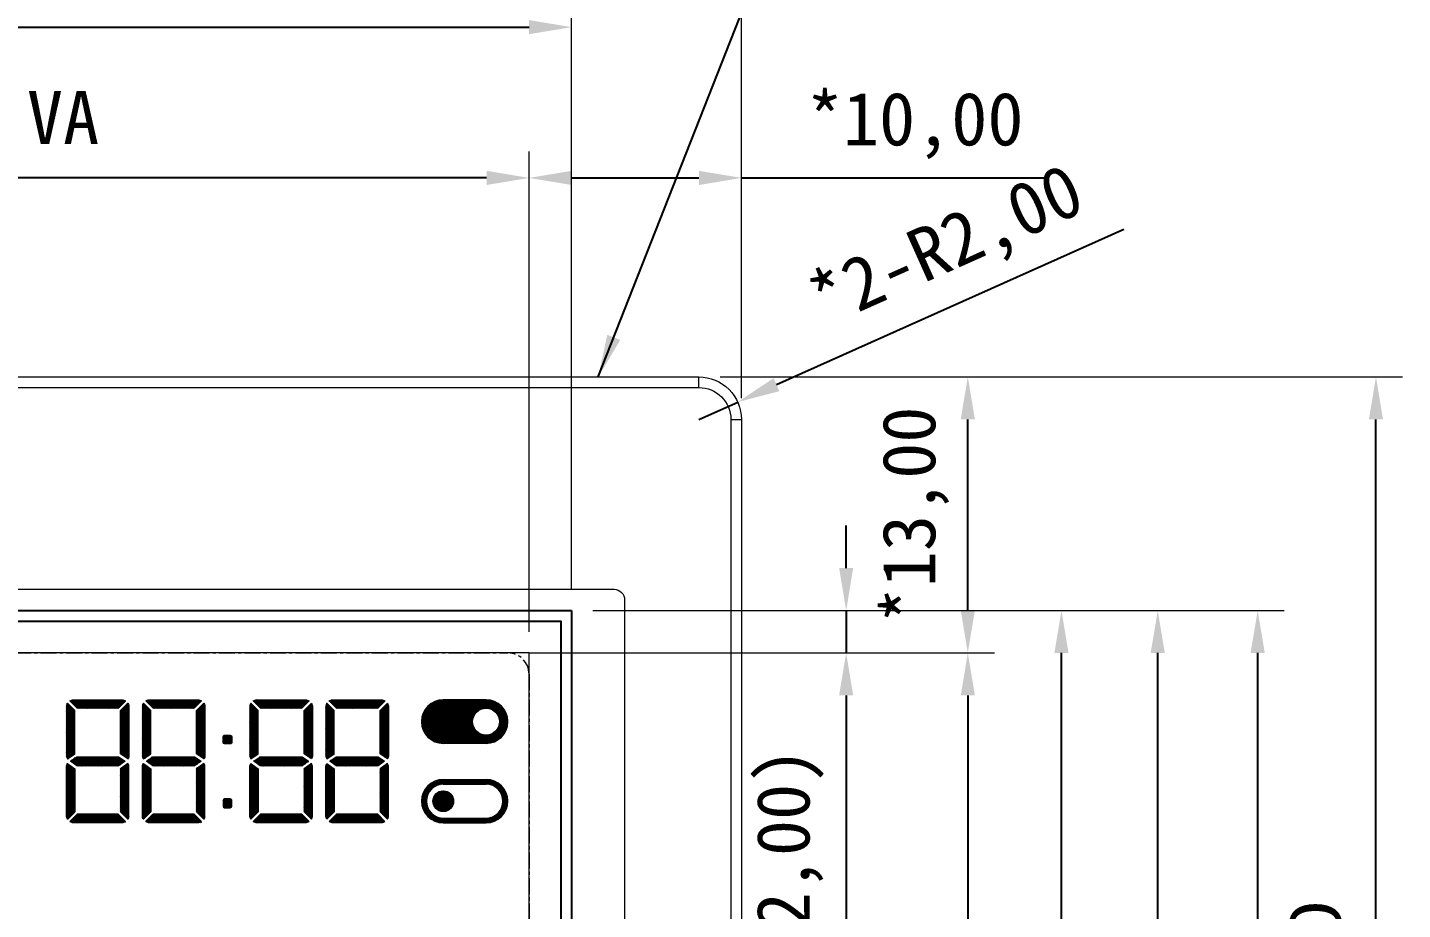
# Model space of a CAD drawing. Header units: millimetres. Extents: x 1946 to 4611, y 2266 to 2855.
# Drawn here: x 3716.3 to 3781, y 2718.9 to 2760.4 of the extents above; entities that cross this region are included whole.
import ezdxf

# ---------------------------------------------------------------- set-up
doc = ezdxf.new("R2010")
doc.units = ezdxf.units.MM
doc.linetypes.add('CENTER', pattern=[0.6, 0.375, -0.075, 0.075, -0.075])
doc.layers.add('05___PRT_ALL_DTM_CSYS', color=7, linetype='Continuous')
doc.layers.add('Dim', color=4, linetype='Continuous')
for name, color, linetype, lineweight in [('Cover Lens', 152, 'Continuous', 0), ('LCD', 4, 'Continuous', 20), ('Sensor', 6, 'Continuous', 0)]:
    doc.layers.add(name, color=color, linetype=linetype, lineweight=lineweight)
doc.styles.add('宋体', font='')
doc.styles.get('宋体').set_extended_font_data('SimSun')
doc.dimstyles.new('DIM', dxfattribs={"dimtxt": 2.5, "dimasz": 2, "dimexe": 1.25, "dimexo": 1, "dimgap": 1, "dimtad": 1, "dimzin": 1, "dimtxsty": '宋体', "dimcen": 2.5, "dimazin": 0, "dimtfac": 1, "dimtmove": 0, "dimatfit": 3, "dimfxl": 0, "dimlwe": 0, "dimarcsym": 0})
pattern_1 = [(45, (1776.263833, 3123.039955), (-0.02125618476, 0.02125618476), [])]

# ---------------------------------------------------------------- blocks, each defined once
blk = doc.blocks.new('CG1')
at = {"layer": 'Cover Lens'}
for p, q in [((41, 66.5), (41, 67)), ((42.5, 65), (43, 65))]:
    blk.add_line(p, q, dxfattribs=at)
blk.add_lwpolyline([(-43, -7.6), (-43, 65, -0.414214), (-41, 67), (41, 67, -0.414214), (43, 65), (43, -7.6, -0.414214), (42.7, -7.9), (-42.7, -7.9, -0.414214)], format="xyb", close=True, dxfattribs=at)
blk.add_lwpolyline([(-42.5, -7.9), (-42.5, 65, -0.414214), (-41, 66.5), (41, 66.5, -0.414214), (42.5, 65), (42.5, -7.9)], format="xyb", dxfattribs=at)
blk.add_lwpolyline([(-33, 0), (33, 0), (33, 54), (-33, 54)], close=True, dxfattribs=at)
blk = doc.blocks.new('*D79')
at = {"layer": 'Defpoints', "color": 0}
for p in [(3673.899, 2753.321), (3673.899, 2730.951), (3739.899, 2730.951)]:
    blk.add_point(p, dxfattribs=at)
at = {"layer": 'Dim', "color": 0, "lineweight": 0}
for p, q in [((3673.899, 2731.951), (3673.899, 2754.571)), ((3739.899, 2731.951), (3739.899, 2754.571))]:
    blk.add_line(p, q, dxfattribs=at)
at = {"layer": 'Dim', "color": 0, "lineweight": -2}
blk.add_line((3737.899, 2753.321), (3675.899, 2753.321), dxfattribs=at)
at = {"layer": 'Dim', "color": 0}
for points in [[(3675.899, 2753.654), (3675.899, 2752.987), (3673.899, 2753.321)], [(3737.899, 2753.654), (3737.899, 2752.987), (3739.899, 2753.321)]]:
    blk.add_solid(points, dxfattribs=at)
at = {"layer": 'Dim', "color": 0, "insert": (3706.899, 2755.841), "char_height": 2.5, "attachment_point": 5, "style": '宋体'}
blk.add_mtext('{\\C2;*}66,00%%P0.15 VA', dxfattribs=at)
blk = doc.blocks.new('*D80')
at = {"layer": 'Defpoints', "color": 0}
for p in [(3663.899, 2773.152), (3663.899, 2741.951), (3749.899, 2741.951)]:
    blk.add_point(p, dxfattribs=at)
at = {"layer": 'Dim', "color": 0, "lineweight": 0}
for p, q in [((3663.899, 2742.951), (3663.899, 2774.402)), ((3749.899, 2742.951), (3749.899, 2774.402))]:
    blk.add_line(p, q, dxfattribs=at)
at = {"layer": 'Dim', "color": 0, "lineweight": -2}
blk.add_line((3747.899, 2773.152), (3665.899, 2773.152), dxfattribs=at)
at = {"layer": 'Dim', "color": 0}
for points in [[(3665.899, 2773.485), (3665.899, 2772.819), (3663.899, 2773.152)], [(3747.899, 2773.485), (3747.899, 2772.819), (3749.899, 2773.152)]]:
    blk.add_solid(points, dxfattribs=at)
at = {"layer": 'Dim', "color": 0, "insert": (3706.899, 2775.673), "char_height": 2.5, "attachment_point": 5, "style": '宋体'}
blk.add_mtext('{\\C2;*}86,00%%P0.05 OD', dxfattribs=at)
blk = doc.blocks.new('*D81')
at = {"layer": 'Defpoints', "color": 0}
for p in [(3749.899, 2753.321), (3749.899, 2741.951), (3739.899, 2730.951)]:
    blk.add_point(p, dxfattribs=at)
at = {"layer": 'Dim', "color": 0, "lineweight": 0}
for p, q in [((3739.899, 2731.951), (3739.899, 2754.571)), ((3749.899, 2742.951), (3749.899, 2754.571))]:
    blk.add_line(p, q, dxfattribs=at)
at = {"layer": 'Dim', "color": 0, "lineweight": -2}
for p, q in [((3741.899, 2753.321), (3747.899, 2753.321)), ((3749.899, 2753.321), (3764.26, 2753.321))]:
    blk.add_line(p, q, dxfattribs=at)
at = {"layer": 'Dim', "color": 0}
for points in [[(3741.899, 2753.654), (3741.899, 2752.987), (3739.899, 2753.321)], [(3747.899, 2753.654), (3747.899, 2752.987), (3749.899, 2753.321)]]:
    blk.add_solid(points, dxfattribs=at)
at = {"layer": 'Dim', "color": 0, "insert": (3758.08, 2755.779), "char_height": 2.5, "attachment_point": 5, "style": '宋体'}
blk.add_mtext('{\\C2;*}10,00', dxfattribs=at)
blk = doc.blocks.new('*D82')
at = {"layer": 'Defpoints', "color": 0}
for p in [(3749.725, 2742.767), (3747.899, 2741.951)]:
    blk.add_point(p, dxfattribs=at)
at = {"layer": 'Dim', "color": 0, "lineweight": -2}
for p, q in [((3767.907, 2750.896), (3751.551, 2743.583)), ((3747.899, 2741.951), (3749.725, 2742.767))]:
    blk.add_line(p, q, dxfattribs=at)
at = {"layer": 'Dim', "color": 0}
blk.add_solid([(3751.415, 2743.888), (3751.687, 2743.279), (3749.725, 2742.767)], dxfattribs=at)
at = {"layer": 'Dim', "color": 0, "insert": (3759.639, 2749.892), "char_height": 2.5, "attachment_point": 5, "rotation": 24.08897, "style": '宋体'}
blk.add_mtext('{\\C2;*}2-R2,00', dxfattribs=at)
blk = doc.blocks.new('*D91')
at = {"layer": 'Defpoints', "color": 0}
for p in [(3739.899, 2730.951), (3739.899, 2676.951), (3760.559, 2676.951)]:
    blk.add_point(p, dxfattribs=at)
at = {"layer": 'Dim', "color": 0, "lineweight": 0}
for p, q in [((3740.899, 2730.951), (3761.809, 2730.951)), ((3740.899, 2676.951), (3761.809, 2676.951))]:
    blk.add_line(p, q, dxfattribs=at)
at = {"layer": 'Dim', "color": 0, "lineweight": -2}
blk.add_line((3760.559, 2728.951), (3760.559, 2678.951), dxfattribs=at)
at = {"layer": 'Dim', "color": 0}
for points in [[(3760.226, 2728.951), (3760.892, 2728.951), (3760.559, 2730.951)], [(3760.226, 2678.951), (3760.892, 2678.951), (3760.559, 2676.951)]]:
    blk.add_solid(points, dxfattribs=at)
at = {"layer": 'Dim', "color": 0, "insert": (3758.038, 2703.951), "char_height": 2.5, "attachment_point": 5, "rotation": 90, "style": '宋体'}
blk.add_mtext('{\\C2;*}54,00%%P0.15 VA', dxfattribs=at)
blk = doc.blocks.new('*D92')
at = {"layer": 'Defpoints', "color": 0}
for p in [(3747.899, 2743.951), (3779.779, 2743.951), (3749.599, 2669.051)]:
    blk.add_point(p, dxfattribs=at)
at = {"layer": 'Dim', "color": 0, "lineweight": 0}
for p, q in [((3748.899, 2743.951), (3781.029, 2743.951)), ((3750.599, 2669.051), (3781.029, 2669.051))]:
    blk.add_line(p, q, dxfattribs=at)
at = {"layer": 'Dim', "color": 0, "lineweight": -2}
blk.add_line((3779.779, 2671.051), (3779.779, 2741.951), dxfattribs=at)
at = {"layer": 'Dim', "color": 0}
for points in [[(3779.446, 2741.951), (3780.112, 2741.951), (3779.779, 2743.951)], [(3779.446, 2671.051), (3780.112, 2671.051), (3779.779, 2669.051)]]:
    blk.add_solid(points, dxfattribs=at)
at = {"layer": 'Dim', "color": 0, "insert": (3777.258, 2706.501), "char_height": 2.5, "attachment_point": 5, "rotation": 90, "style": '宋体'}
blk.add_mtext('{\\C2;*}74,90%%P0.05 OD', dxfattribs=at)
blk = doc.blocks.new('*D93')
at = {"layer": 'Defpoints', "color": 0}
for p in [(3747.899, 2743.951), (3760.559, 2743.951), (3739.899, 2730.951)]:
    blk.add_point(p, dxfattribs=at)
at = {"layer": 'Dim', "color": 0, "lineweight": 0}
for p, q in [((3748.899, 2743.951), (3761.809, 2743.951)), ((3740.899, 2730.951), (3761.809, 2730.951))]:
    blk.add_line(p, q, dxfattribs=at)
at = {"layer": 'Dim', "color": 0, "lineweight": -2}
blk.add_line((3760.559, 2732.951), (3760.559, 2741.951), dxfattribs=at)
at = {"layer": 'Dim', "color": 0}
for points in [[(3760.226, 2741.951), (3760.892, 2741.951), (3760.559, 2743.951)], [(3760.226, 2732.951), (3760.892, 2732.951), (3760.559, 2730.951)]]:
    blk.add_solid(points, dxfattribs=at)
at = {"layer": 'Dim', "color": 0, "insert": (3758.101, 2737.451), "char_height": 2.5, "attachment_point": 5, "rotation": 90, "style": '宋体'}
blk.add_mtext('{\\C2;*}13,00', dxfattribs=at)
blk = doc.blocks.new('*D155')
at = {"layer": 'Defpoints', "color": 0}
for p in [(3741.899, 2732.951), (3764.97, 2732.951), (3741.899, 2674.951)]:
    blk.add_point(p, dxfattribs=at)
at = {"layer": 'Dim', "color": 0, "lineweight": 0}
for p, q in [((3742.899, 2732.951), (3766.22, 2732.951)), ((3742.899, 2674.951), (3766.22, 2674.951))]:
    blk.add_line(p, q, dxfattribs=at)
at = {"layer": 'Dim', "color": 0, "lineweight": -2}
blk.add_line((3764.97, 2676.951), (3764.97, 2730.951), dxfattribs=at)
at = {"layer": 'Dim', "color": 0}
for points in [[(3764.636, 2730.951), (3765.303, 2730.951), (3764.97, 2732.951)], [(3764.636, 2676.951), (3765.303, 2676.951), (3764.97, 2674.951)]]:
    blk.add_solid(points, dxfattribs=at)
at = {"layer": 'Dim', "color": 0, "insert": (3762.511, 2703.951), "char_height": 2.5, "attachment_point": 5, "rotation": 90, "style": '宋体'}
blk.add_mtext('LCD58,00', dxfattribs=at)
blk = doc.blocks.new('*D164')
at = {"layer": 'Defpoints', "color": 0}
for p in [(3741.899, 2732.951), (3774.209, 2732.951), (3732.899, 2664.951)]:
    blk.add_point(p, dxfattribs=at)
at = {"layer": 'Dim', "color": 0, "lineweight": 0}
for p, q in [((3742.899, 2732.951), (3775.459, 2732.951)), ((3733.899, 2664.951), (3775.459, 2664.951))]:
    blk.add_line(p, q, dxfattribs=at)
at = {"layer": 'Dim', "color": 0, "lineweight": -2}
blk.add_line((3774.209, 2666.951), (3774.209, 2730.951), dxfattribs=at)
at = {"layer": 'Dim', "color": 0}
for points in [[(3773.875, 2730.951), (3774.542, 2730.951), (3774.209, 2732.951)], [(3773.875, 2666.951), (3774.542, 2666.951), (3774.209, 2664.951)]]:
    blk.add_solid(points, dxfattribs=at)
at = {"layer": 'Dim', "color": 0, "insert": (3771.75, 2698.687), "char_height": 2.5, "attachment_point": 5, "rotation": 90, "style": '宋体'}
blk.add_mtext('{\\C2;*}68,00', dxfattribs=at)
blk = doc.blocks.new('*D166')
at = {"layer": 'Defpoints', "color": 0}
for p in [(3741.899, 2766.707), (3669.399, 2732.951), (3741.899, 2732.951)]:
    blk.add_point(p, dxfattribs=at)
at = {"layer": 'Dim', "color": 0, "lineweight": 0}
for p, q in [((3669.399, 2733.951), (3669.399, 2767.957)), ((3741.899, 2733.951), (3741.899, 2767.957))]:
    blk.add_line(p, q, dxfattribs=at)
at = {"layer": 'Dim', "color": 0, "lineweight": -2}
blk.add_line((3671.399, 2766.707), (3739.899, 2766.707), dxfattribs=at)
at = {"layer": 'Dim', "color": 0}
for points in [[(3671.399, 2767.04), (3671.399, 2766.373), (3669.399, 2766.707)], [(3739.899, 2767.04), (3739.899, 2766.373), (3741.899, 2766.707)]]:
    blk.add_solid(points, dxfattribs=at)
at = {"layer": 'Dim', "color": 0, "insert": (3709.399, 2769.165), "char_height": 2.5, "attachment_point": 5, "style": '宋体'}
blk.add_mtext('{\\C2;*}72,50', dxfattribs=at)
blk = doc.blocks.new('*D168')
at = {"layer": 'Defpoints', "color": 0}
for p in [(3741.899, 2732.951), (3769.503, 2732.951), (3743.399, 2673.951)]:
    blk.add_point(p, dxfattribs=at)
at = {"layer": 'Dim', "color": 0, "lineweight": 0}
for p, q in [((3742.899, 2732.951), (3770.753, 2732.951)), ((3744.399, 2673.951), (3770.753, 2673.951))]:
    blk.add_line(p, q, dxfattribs=at)
at = {"layer": 'Dim', "color": 0, "lineweight": -2}
blk.add_line((3769.503, 2675.951), (3769.503, 2730.951), dxfattribs=at)
at = {"layer": 'Dim', "color": 0}
for points in [[(3769.17, 2730.951), (3769.837, 2730.951), (3769.503, 2732.951)], [(3769.17, 2675.951), (3769.837, 2675.951), (3769.503, 2673.951)]]:
    blk.add_solid(points, dxfattribs=at)
at = {"layer": 'Dim', "color": 0, "insert": (3767.045, 2703.451), "char_height": 2.5, "attachment_point": 5, "rotation": 90, "style": '宋体'}
blk.add_mtext('59,00', dxfattribs=at)
blk = doc.blocks.new('*D169')
at = {"layer": 'Defpoints', "color": 0}
for p in [(3741.899, 2732.951), (3754.831, 2732.951), (3738.899, 2730.951)]:
    blk.add_point(p, dxfattribs=at)
at = {"layer": 'Dim', "color": 0, "lineweight": -2}
for p, q in [((3754.831, 2734.951), (3754.831, 2736.951)), ((3754.831, 2732.951), (3754.831, 2730.951)), ((3754.831, 2728.951), (3754.831, 2715.826))]:
    blk.add_line(p, q, dxfattribs=at)
at = {"layer": 'Dim', "color": 0, "lineweight": 0}
for p, q in [((3742.899, 2732.951), (3756.081, 2732.951)), ((3739.899, 2730.951), (3756.081, 2730.951))]:
    blk.add_line(p, q, dxfattribs=at)
at = {"layer": 'Dim', "color": 0}
for points in [[(3754.498, 2734.951), (3755.164, 2734.951), (3754.831, 2732.951)], [(3754.498, 2728.951), (3755.164, 2728.951), (3754.831, 2730.951)]]:
    blk.add_solid(points, dxfattribs=at)
at = {"layer": 'Dim', "color": 0, "insert": (3752.192, 2721.388), "char_height": 2.5, "attachment_point": 5, "rotation": 90, "style": '宋体'}
blk.add_mtext('(2,00)', dxfattribs=at)
blk = doc.blocks.new('*D171')
at = {"layer": 'Defpoints', "color": 0}
for p in [(3741.899, 2760.42), (3671.899, 2732.951), (3741.899, 2732.951)]:
    blk.add_point(p, dxfattribs=at)
at = {"layer": 'Dim', "color": 0, "lineweight": 0}
for p, q in [((3671.899, 2733.951), (3671.899, 2761.67)), ((3741.899, 2733.951), (3741.899, 2761.67))]:
    blk.add_line(p, q, dxfattribs=at)
at = {"layer": 'Dim', "color": 0, "lineweight": -2}
blk.add_line((3673.899, 2760.42), (3739.899, 2760.42), dxfattribs=at)
at = {"layer": 'Dim', "color": 0}
for points in [[(3673.899, 2760.754), (3673.899, 2760.087), (3671.899, 2760.42)], [(3739.899, 2760.754), (3739.899, 2760.087), (3741.899, 2760.42)]]:
    blk.add_solid(points, dxfattribs=at)
at = {"layer": 'Dim', "color": 0, "insert": (3706.899, 2763.011), "char_height": 2.5, "attachment_point": 5, "style": '宋体'}
blk.add_mtext('LCD/BLD 70,00', dxfattribs=at)

msp = doc.modelspace()

# ---------------------------------------------------------------- hatches: boundary and pattern name
at = {"lineweight": 0}
h = msp.add_hatch(dxfattribs=at)
h.set_pattern_fill('ANSI31', color=256, scale=0.0113)
h.set_pattern_definition([(45, (2608.296204, 3243.715063), (-0.0253692235, 0.0253692235), [])])
h.paths.add_polyline_path([(3735.85846, 2726.69369), (3737.87519, 2726.69369, 1), (3737.87519, 2728.74181), (3735.85846, 2728.74181, 1)])
h.paths.add_polyline_path([(3738.50843, 2727.71775, -1), (3737.24195, 2727.71775, -1)], flags=16)
h.paths.add_polyline_path([(3736.34715, 2723.9725, 1), (3735.36977, 2723.9725, 1)], flags=0)
h.paths.add_polyline_path([(3737.87519, 2724.99656), (3735.85846, 2724.99656, 1), (3735.85846, 2722.94844), (3737.87519, 2722.94844, 1)])
h.paths.add_polyline_path([(3735.85846, 2724.76692, 1), (3735.85846, 2723.17807), (3737.87519, 2723.17807, 1), (3737.87519, 2724.76692)], flags=16)
h.paths.add_polyline_path([(3736.34715, 2723.9725, -1), (3735.36977, 2723.9725, -1)], flags=0)
h = msp.add_hatch(dxfattribs=at)
h.set_pattern_fill('ANSI31', color=256, scale=0.009468)
h.set_pattern_definition(pattern_1)
h.paths.add_polyline_path([(3725.82802, 2726.66573, 0.41421356), (3725.89894, 2726.73665), (3725.89894, 2727.00615, 0.41421356), (3725.82802, 2727.07707), (3725.55852, 2727.07707, 0.41421356), (3725.4876, 2727.00615), (3725.4876, 2726.73665, 0.41421356), (3725.55852, 2726.66573)])
h = msp.add_hatch(dxfattribs=at)
h.set_pattern_fill('ANSI31', color=256, scale=0.009468)
h.set_pattern_definition(pattern_1)
h.paths.add_polyline_path([(3725.82802, 2724.07693, -0.41421356), (3725.89894, 2724.00601), (3725.89894, 2723.73651, -0.41421356), (3725.82802, 2723.66559), (3725.55852, 2723.66559, -0.41421356), (3725.4876, 2723.73651), (3725.4876, 2724.00601, -0.41421356), (3725.55852, 2724.07693)])
h = msp.add_hatch(dxfattribs=at)
h.set_pattern_fill('ANSI31', color=256, scale=0.0113)
h.set_pattern_definition([(45, (2834.296204, 3179.305063), (-0.0253692235, 0.0253692235), [])])
h.paths.add_polyline_path([(3736.34715, 2723.9725, 1), (3735.36977, 2723.9725, 1)])
at = {"layer": '05___PRT_ALL_DTM_CSYS'}
h = msp.add_hatch(dxfattribs=at)
h.set_pattern_fill('ANSI31', color=256, scale=0.01)
h.set_pattern_definition([(45, (-302.351523, 4026.114945), (-0.0224506403, 0.0224506403), [])])
edge = h.paths.add_edge_path()
edge.add_arc((3722.02116, 2725.56964), 0.33148, 148.3253221, 180, ccw=False)
edge.add_line((3721.73906, 2725.7437), (3722.08264, 2725.50209))
edge.add_line((3722.08264, 2725.50209), (3722.08263, 2723.46869))
edge.add_line((3722.08263, 2723.46869), (3721.73906, 2723.12301))
edge.add_arc((3722.02116, 2723.29707), 0.33148, 180, 211.6746779, ccw=False)
edge.add_line((3721.68968, 2723.29707), (3721.68968, 2725.56964))
edge = h.paths.add_edge_path()
edge.add_line((3723.09392, 2722.96559), (3724.30517, 2722.96559))
edge.add_arc((3724.30517, 2723.29707), 0.33148, 270, 300.9930321)
edge.add_line((3724.47586, 2723.01292), (3724.13237, 2723.35852))
edge.add_line((3724.13237, 2723.35852), (3723.09392, 2723.35852))
edge.add_line((3723.09392, 2723.35852), (3722.19395, 2723.35852))
edge.add_line((3722.19395, 2723.35852), (3721.85047, 2723.01292))
edge.add_arc((3722.02116, 2723.29707), 0.33148, 239.0069679, 270)
edge.add_line((3722.02116, 2722.96559), (3723.09392, 2722.96559))
edge = h.paths.add_edge_path()
edge.add_arc((3722.02116, 2726.13776), 0.33148, 180, 211.6746779)
edge.add_line((3721.73906, 2725.9637), (3722.08264, 2726.20531))
edge.add_line((3722.08264, 2726.20531), (3722.08263, 2728.23871))
edge.add_line((3722.08263, 2728.23871), (3721.73906, 2728.58439))
edge.add_arc((3722.02116, 2728.41033), 0.33148, 148.3253221, 180)
edge.add_line((3721.68968, 2728.41033), (3721.68968, 2726.13776))
edge = h.paths.add_edge_path()
edge.add_line((3723.09392, 2728.74181), (3724.30517, 2728.74181))
edge.add_arc((3724.30517, 2728.41033), 0.33148, 59.0069679, 90, ccw=False)
edge.add_line((3724.47586, 2728.69448), (3724.13237, 2728.34888))
edge.add_line((3724.13237, 2728.34888), (3723.09392, 2728.34888))
edge.add_line((3723.09392, 2728.34888), (3722.19395, 2728.34888))
edge.add_line((3722.19395, 2728.34888), (3721.85047, 2728.69448))
edge.add_arc((3722.02116, 2728.41033), 0.33148, 90, 120.9930321, ccw=False)
edge.add_line((3722.02116, 2728.74181), (3723.09392, 2728.74181))
h.paths.add_polyline_path([(3723.09392, 2726.06553), (3724.14961, 2726.06553), (3724.45085, 2725.8537), (3724.14674, 2725.63985), (3723.09392, 2725.63985), (3722.17958, 2725.63985), (3721.87548, 2725.8537), (3722.17671, 2726.06553)])
edge = h.paths.add_edge_path()
edge.add_arc((3724.30517, 2725.56964), 0.33148, 0, 31.6746779)
edge.add_line((3724.58727, 2725.7437), (3724.24369, 2725.50209))
edge.add_line((3724.24369, 2725.50209), (3724.2437, 2723.46869))
edge.add_line((3724.2437, 2723.46869), (3724.58727, 2723.12301))
edge.add_arc((3724.30517, 2723.29707), 0.33148, 328.3253221, 360)
edge.add_line((3724.63664, 2723.29707), (3724.63664, 2725.56964))
edge = h.paths.add_edge_path()
edge.add_arc((3724.30517, 2726.13776), 0.33148, 328.3253221, 360, ccw=False)
edge.add_line((3724.58727, 2725.9637), (3724.24369, 2726.20531))
edge.add_line((3724.24369, 2726.20531), (3724.2437, 2728.23871))
edge.add_line((3724.2437, 2728.23871), (3724.58727, 2728.58439))
edge.add_arc((3724.30517, 2728.41033), 0.33148, 0, 31.6746779, ccw=False)
edge.add_line((3724.63664, 2728.41033), (3724.63664, 2726.13776))
edge = h.paths.add_edge_path()
edge.add_arc((3718.443, 2725.56964), 0.33148, 148.3253221, 180, ccw=False)
edge.add_line((3718.1609, 2725.7437), (3718.50448, 2725.50209))
edge.add_line((3718.50448, 2725.50209), (3718.50447, 2723.46869))
edge.add_line((3718.50447, 2723.46869), (3718.1609, 2723.12301))
edge.add_arc((3718.443, 2723.29707), 0.33148, 180, 211.6746779, ccw=False)
edge.add_line((3718.11152, 2723.29707), (3718.11152, 2725.56964))
edge = h.paths.add_edge_path()
edge.add_line((3719.51575, 2722.96559), (3720.72701, 2722.96559))
edge.add_arc((3720.72701, 2723.29707), 0.33148, 270, 300.9930321)
edge.add_line((3720.89769, 2723.01292), (3720.55421, 2723.35852))
edge.add_line((3720.55421, 2723.35852), (3719.51575, 2723.35852))
edge.add_line((3719.51575, 2723.35852), (3718.61579, 2723.35852))
edge.add_line((3718.61579, 2723.35852), (3718.27231, 2723.01292))
edge.add_arc((3718.443, 2723.29707), 0.33148, 239.0069679, 270)
edge.add_line((3718.443, 2722.96559), (3719.51575, 2722.96559))
edge = h.paths.add_edge_path()
edge.add_arc((3718.443, 2726.13776), 0.33148, 180, 211.6746779)
edge.add_line((3718.1609, 2725.9637), (3718.50448, 2726.20531))
edge.add_line((3718.50448, 2726.20531), (3718.50447, 2728.23871))
edge.add_line((3718.50447, 2728.23871), (3718.1609, 2728.58439))
edge.add_arc((3718.443, 2728.41033), 0.33148, 148.3253221, 180)
edge.add_line((3718.11152, 2728.41033), (3718.11152, 2726.13776))
edge = h.paths.add_edge_path()
edge.add_line((3719.51575, 2728.74181), (3720.72701, 2728.74181))
edge.add_arc((3720.72701, 2728.41033), 0.33148, 59.0069679, 90, ccw=False)
edge.add_line((3720.89769, 2728.69448), (3720.55421, 2728.34888))
edge.add_line((3720.55421, 2728.34888), (3719.51575, 2728.34888))
edge.add_line((3719.51575, 2728.34888), (3718.61579, 2728.34888))
edge.add_line((3718.61579, 2728.34888), (3718.27231, 2728.69448))
edge.add_arc((3718.443, 2728.41033), 0.33148, 90, 120.9930321, ccw=False)
edge.add_line((3718.443, 2728.74181), (3719.51575, 2728.74181))
h.paths.add_polyline_path([(3719.51575, 2726.06553), (3720.57145, 2726.06553), (3720.87269, 2725.8537), (3720.56858, 2725.63985), (3719.51575, 2725.63985), (3718.60142, 2725.63985), (3718.29732, 2725.8537), (3718.59855, 2726.06553)])
edge = h.paths.add_edge_path()
edge.add_arc((3720.72701, 2725.56964), 0.33148, 0, 31.6746779)
edge.add_line((3721.00911, 2725.7437), (3720.66553, 2725.50209))
edge.add_line((3720.66553, 2725.50209), (3720.66554, 2723.46869))
edge.add_line((3720.66554, 2723.46869), (3721.00911, 2723.12301))
edge.add_arc((3720.72701, 2723.29707), 0.33148, 328.3253221, 360)
edge.add_line((3721.05848, 2723.29707), (3721.05848, 2725.56964))
edge = h.paths.add_edge_path()
edge.add_arc((3720.72701, 2726.13776), 0.33148, 328.3253221, 360, ccw=False)
edge.add_line((3721.00911, 2725.9637), (3720.66553, 2726.20531))
edge.add_line((3720.66553, 2726.20531), (3720.66554, 2728.23871))
edge.add_line((3720.66554, 2728.23871), (3721.00911, 2728.58439))
edge.add_arc((3720.72701, 2728.41033), 0.33148, 0, 31.6746779, ccw=False)
edge.add_line((3721.05848, 2728.41033), (3721.05848, 2726.13776))
h = msp.add_hatch(dxfattribs=at)
h.set_pattern_fill('ANSI31', color=256, scale=0.01)
h.set_pattern_definition([(45, (-301.951523, 4026.114945), (-0.0224506403, 0.0224506403), [])])
edge = h.paths.add_edge_path()
edge.add_arc((3730.65953, 2725.56964), 0.33148, 148.3253221, 180, ccw=False)
edge.add_line((3730.37743, 2725.7437), (3730.72101, 2725.50209))
edge.add_line((3730.72101, 2725.50209), (3730.721, 2723.46869))
edge.add_line((3730.721, 2723.46869), (3730.37743, 2723.12301))
edge.add_arc((3730.65953, 2723.29707), 0.33148, 180, 211.6746779, ccw=False)
edge.add_line((3730.32805, 2723.29707), (3730.32805, 2725.56964))
edge = h.paths.add_edge_path()
edge.add_line((3731.73229, 2722.96559), (3732.94354, 2722.96559))
edge.add_arc((3732.94354, 2723.29707), 0.33148, 270, 300.9930321)
edge.add_line((3733.11423, 2723.01292), (3732.77075, 2723.35852))
edge.add_line((3732.77075, 2723.35852), (3731.73229, 2723.35852))
edge.add_line((3731.73229, 2723.35852), (3730.83232, 2723.35852))
edge.add_line((3730.83232, 2723.35852), (3730.48884, 2723.01292))
edge.add_arc((3730.65953, 2723.29707), 0.33148, 239.0069679, 270)
edge.add_line((3730.65953, 2722.96559), (3731.73229, 2722.96559))
edge = h.paths.add_edge_path()
edge.add_arc((3730.65953, 2726.13776), 0.33148, 180, 211.6746779)
edge.add_line((3730.37743, 2725.9637), (3730.72101, 2726.20531))
edge.add_line((3730.72101, 2726.20531), (3730.721, 2728.23871))
edge.add_line((3730.721, 2728.23871), (3730.37743, 2728.58439))
edge.add_arc((3730.65953, 2728.41033), 0.33148, 148.3253221, 180)
edge.add_line((3730.32805, 2728.41033), (3730.32805, 2726.13776))
edge = h.paths.add_edge_path()
edge.add_line((3731.73229, 2728.74181), (3732.94354, 2728.74181))
edge.add_arc((3732.94354, 2728.41033), 0.33148, 59.0069679, 90, ccw=False)
edge.add_line((3733.11423, 2728.69448), (3732.77075, 2728.34888))
edge.add_line((3732.77075, 2728.34888), (3731.73229, 2728.34888))
edge.add_line((3731.73229, 2728.34888), (3730.83232, 2728.34888))
edge.add_line((3730.83232, 2728.34888), (3730.48884, 2728.69448))
edge.add_arc((3730.65953, 2728.41033), 0.33148, 90, 120.9930321, ccw=False)
edge.add_line((3730.65953, 2728.74181), (3731.73229, 2728.74181))
h.paths.add_polyline_path([(3731.73229, 2726.06553), (3732.78799, 2726.06553), (3733.08922, 2725.8537), (3732.78512, 2725.63985), (3731.73229, 2725.63985), (3730.81796, 2725.63985), (3730.51385, 2725.8537), (3730.81509, 2726.06553)])
edge = h.paths.add_edge_path()
edge.add_arc((3732.94354, 2725.56964), 0.33148, 0, 31.6746779)
edge.add_line((3733.22564, 2725.7437), (3732.88206, 2725.50209))
edge.add_line((3732.88206, 2725.50209), (3732.88207, 2723.46869))
edge.add_line((3732.88207, 2723.46869), (3733.22564, 2723.12301))
edge.add_arc((3732.94354, 2723.29707), 0.33148, 328.3253221, 360)
edge.add_line((3733.27502, 2723.29707), (3733.27502, 2725.56964))
edge = h.paths.add_edge_path()
edge.add_arc((3732.94354, 2726.13776), 0.33148, 328.3253221, 360, ccw=False)
edge.add_line((3733.22564, 2725.9637), (3732.88206, 2726.20531))
edge.add_line((3732.88206, 2726.20531), (3732.88207, 2728.23871))
edge.add_line((3732.88207, 2728.23871), (3733.22564, 2728.58439))
edge.add_arc((3732.94354, 2728.41033), 0.33148, 0, 31.6746779, ccw=False)
edge.add_line((3733.27502, 2728.41033), (3733.27502, 2726.13776))
edge = h.paths.add_edge_path()
edge.add_arc((3727.08137, 2725.56964), 0.33148, 148.3253221, 180, ccw=False)
edge.add_line((3726.79927, 2725.7437), (3727.14285, 2725.50209))
edge.add_line((3727.14285, 2725.50209), (3727.14284, 2723.46869))
edge.add_line((3727.14284, 2723.46869), (3726.79927, 2723.12301))
edge.add_arc((3727.08137, 2723.29707), 0.33148, 180, 211.6746779, ccw=False)
edge.add_line((3726.74989, 2723.29707), (3726.74989, 2725.56964))
edge = h.paths.add_edge_path()
edge.add_line((3728.15413, 2722.96559), (3729.36538, 2722.96559))
edge.add_arc((3729.36538, 2723.29707), 0.33148, 270, 300.9930321)
edge.add_line((3729.53607, 2723.01292), (3729.19259, 2723.35852))
edge.add_line((3729.19259, 2723.35852), (3728.15413, 2723.35852))
edge.add_line((3728.15413, 2723.35852), (3727.25416, 2723.35852))
edge.add_line((3727.25416, 2723.35852), (3726.91068, 2723.01292))
edge.add_arc((3727.08137, 2723.29707), 0.33148, 239.0069679, 270)
edge.add_line((3727.08137, 2722.96559), (3728.15413, 2722.96559))
edge = h.paths.add_edge_path()
edge.add_arc((3727.08137, 2726.13776), 0.33148, 180, 211.6746779)
edge.add_line((3726.79927, 2725.9637), (3727.14285, 2726.20531))
edge.add_line((3727.14285, 2726.20531), (3727.14284, 2728.23871))
edge.add_line((3727.14284, 2728.23871), (3726.79927, 2728.58439))
edge.add_arc((3727.08137, 2728.41033), 0.33148, 148.3253221, 180)
edge.add_line((3726.74989, 2728.41033), (3726.74989, 2726.13776))
edge = h.paths.add_edge_path()
edge.add_line((3728.15413, 2728.74181), (3729.36538, 2728.74181))
edge.add_arc((3729.36538, 2728.41033), 0.33148, 59.0069679, 90, ccw=False)
edge.add_line((3729.53607, 2728.69448), (3729.19259, 2728.34888))
edge.add_line((3729.19259, 2728.34888), (3728.15413, 2728.34888))
edge.add_line((3728.15413, 2728.34888), (3727.25416, 2728.34888))
edge.add_line((3727.25416, 2728.34888), (3726.91068, 2728.69448))
edge.add_arc((3727.08137, 2728.41033), 0.33148, 90, 120.9930321, ccw=False)
edge.add_line((3727.08137, 2728.74181), (3728.15413, 2728.74181))
h.paths.add_polyline_path([(3728.15413, 2726.06553), (3729.20983, 2726.06553), (3729.51106, 2725.8537), (3729.20696, 2725.63985), (3728.15413, 2725.63985), (3727.2398, 2725.63985), (3726.93569, 2725.8537), (3727.23692, 2726.06553)])
edge = h.paths.add_edge_path()
edge.add_arc((3729.36538, 2725.56964), 0.33148, 0, 31.6746779)
edge.add_line((3729.64748, 2725.7437), (3729.3039, 2725.50209))
edge.add_line((3729.3039, 2725.50209), (3729.30391, 2723.46869))
edge.add_line((3729.30391, 2723.46869), (3729.64748, 2723.12301))
edge.add_arc((3729.36538, 2723.29707), 0.33148, 328.3253221, 360)
edge.add_line((3729.69686, 2723.29707), (3729.69686, 2725.56964))
edge = h.paths.add_edge_path()
edge.add_arc((3729.36538, 2726.13776), 0.33148, 328.3253221, 360, ccw=False)
edge.add_line((3729.64748, 2725.9637), (3729.3039, 2726.20531))
edge.add_line((3729.3039, 2726.20531), (3729.30391, 2728.23871))
edge.add_line((3729.30391, 2728.23871), (3729.64748, 2728.58439))
edge.add_arc((3729.36538, 2728.41033), 0.33148, 0, 31.6746779, ccw=False)
edge.add_line((3729.69686, 2728.41033), (3729.69686, 2726.13776))

# ---------------------------------------------------------------- linework, layer by layer
at = {"color": 130, "linetype": 'Continuous'}
for p, q in [((3669.39925, 2732.9507), (3741.89925, 2732.9507)), ((3741.89925, 2732.9507), (3741.89925, 2674.9507))]:
    msp.add_line(p, q, dxfattribs=at)
at = {"lineweight": 0}
for p, q in [((3737.87519, 2728.74181), (3735.85846, 2728.74181)), ((3737.87519, 2728.74181), (3735.85846, 2728.74181)), ((3737.87519, 2726.69369), (3735.85846, 2726.69369)), ((3737.87519, 2726.69369), (3735.85846, 2726.69369)), ((3735.85846, 2724.99656), (3737.87519, 2724.99656)), ((3735.85846, 2724.99656), (3737.87519, 2724.99656)), ((3735.85846, 2724.76692), (3737.87519, 2724.76692)), ((3735.85846, 2724.76692), (3737.87519, 2724.76692)), ((3735.85846, 2723.17807), (3737.87519, 2723.17807)), ((3735.85846, 2723.17807), (3737.87519, 2723.17807)), ((3735.85846, 2722.94844), (3737.87519, 2722.94844)), ((3735.85846, 2722.94844), (3737.87519, 2722.94844))]:
    msp.add_line(p, q, dxfattribs=at)
for points in [[(3725.55852, 2727.07707), (3725.82802, 2727.07707, -0.41421356), (3725.89894, 2727.00615), (3725.89894, 2726.73665, -0.41421356), (3725.82802, 2726.66573), (3725.55852, 2726.66573, -0.41421356), (3725.4876, 2726.73665), (3725.4876, 2727.00615, -0.41421356)], [(3725.55852, 2723.66559), (3725.82802, 2723.66559, 0.41421356), (3725.89894, 2723.73651), (3725.89894, 2724.00601, 0.41421356), (3725.82802, 2724.07693), (3725.55852, 2724.07693, 0.41421356), (3725.4876, 2724.00601), (3725.4876, 2723.73651, 0.41421356)]]:
    msp.add_lwpolyline(points, format="xyb", close=True, dxfattribs=at)
for centre, radius in [((3737.87519, 2727.71775), 0.63324), ((3737.87519, 2727.71775), 0.63324), ((3735.85846, 2723.9725), 0.48869), ((3735.85846, 2723.9725), 0.48869)]:
    msp.add_circle(centre, radius, dxfattribs=at)
for centre, radius, start, end in [((3735.85846, 2727.71775), 1.02406, 90, 270), ((3735.85846, 2727.71775), 1.02406, 90, 270), ((3737.87519, 2727.71775), 1.02406, 270, 90), ((3737.87519, 2727.71775), 1.02406, 270, 90), ((3735.85846, 2723.9725), 1.02406, 90, 270), ((3735.85846, 2723.9725), 1.02406, 90, 270), ((3735.85846, 2723.9725), 0.79443, 90, 270), ((3735.85846, 2723.9725), 0.79443, 90, 270), ((3737.87519, 2723.9725), 1.02406, 270, 90), ((3737.87519, 2723.9725), 1.02406, 270, 90), ((3737.87519, 2723.9725), 0.79443, 270, 90), ((3737.87519, 2723.9725), 0.79443, 270, 90)]:
    msp.add_arc(centre, radius, start, end, dxfattribs=at)
at = {"layer": '05___PRT_ALL_DTM_CSYS', "lineweight": 0}
for points in [[(3718.11152, 2726.13776, 0.1390936), (3718.1609, 2725.9637), (3718.50448, 2726.20531), (3718.50447, 2728.23871), (3718.1609, 2728.58439, 0.1390936), (3718.11152, 2728.41033)], [(3719.51575, 2728.74181), (3720.72701, 2728.74181, -0.13606306), (3720.89769, 2728.69448), (3720.55421, 2728.34888), (3719.51575, 2728.34888), (3718.61579, 2728.34888), (3718.27231, 2728.69448, -0.13606306), (3718.443, 2728.74181)], [(3721.05848, 2726.13776, -0.1390936), (3721.00911, 2725.9637), (3720.66553, 2726.20531), (3720.66554, 2728.23871), (3721.00911, 2728.58439, -0.1390936), (3721.05848, 2728.41033)], [(3721.68968, 2726.13776, 0.1390936), (3721.73906, 2725.9637), (3722.08264, 2726.20531), (3722.08263, 2728.23871), (3721.73906, 2728.58439, 0.1390936), (3721.68968, 2728.41033)], [(3723.09392, 2728.74181), (3724.30517, 2728.74181, -0.13606306), (3724.47586, 2728.69448), (3724.13237, 2728.34888), (3723.09392, 2728.34888), (3722.19395, 2728.34888), (3721.85047, 2728.69448, -0.13606306), (3722.02116, 2728.74181)], [(3724.63664, 2726.13776, -0.1390936), (3724.58727, 2725.9637), (3724.24369, 2726.20531), (3724.2437, 2728.23871), (3724.58727, 2728.58439, -0.1390936), (3724.63664, 2728.41033)], [(3726.74989, 2726.13776, 0.1390936), (3726.79927, 2725.9637), (3727.14285, 2726.20531), (3727.14284, 2728.23871), (3726.79927, 2728.58439, 0.1390936), (3726.74989, 2728.41033)], [(3728.15413, 2728.74181), (3729.36538, 2728.74181, -0.13606306), (3729.53607, 2728.69448), (3729.19259, 2728.34888), (3728.15413, 2728.34888), (3727.25416, 2728.34888), (3726.91068, 2728.69448, -0.13606306), (3727.08137, 2728.74181)], [(3729.69686, 2726.13776, -0.1390936), (3729.64748, 2725.9637), (3729.3039, 2726.20531), (3729.30391, 2728.23871), (3729.64748, 2728.58439, -0.1390936), (3729.69686, 2728.41033)], [(3730.32805, 2726.13776, 0.1390936), (3730.37743, 2725.9637), (3730.72101, 2726.20531), (3730.721, 2728.23871), (3730.37743, 2728.58439, 0.1390936), (3730.32805, 2728.41033)], [(3731.73229, 2728.74181), (3732.94354, 2728.74181, -0.13606306), (3733.11423, 2728.69448), (3732.77075, 2728.34888), (3731.73229, 2728.34888), (3730.83232, 2728.34888), (3730.48884, 2728.69448, -0.13606306), (3730.65953, 2728.74181)], [(3733.27502, 2726.13776, -0.1390936), (3733.22564, 2725.9637), (3732.88206, 2726.20531), (3732.88207, 2728.23871), (3733.22564, 2728.58439, -0.1390936), (3733.27502, 2728.41033)], [(3718.11152, 2725.56964, -0.1390936), (3718.1609, 2725.7437), (3718.50448, 2725.50209), (3718.50447, 2723.46869), (3718.1609, 2723.12301, -0.1390936), (3718.11152, 2723.29707)], [(3721.05848, 2725.56964, 0.1390936), (3721.00911, 2725.7437), (3720.66553, 2725.50209), (3720.66554, 2723.46869), (3721.00911, 2723.12301, 0.1390936), (3721.05848, 2723.29707)], [(3721.68968, 2725.56964, -0.1390936), (3721.73906, 2725.7437), (3722.08264, 2725.50209), (3722.08263, 2723.46869), (3721.73906, 2723.12301, -0.1390936), (3721.68968, 2723.29707)], [(3724.63664, 2725.56964, 0.1390936), (3724.58727, 2725.7437), (3724.24369, 2725.50209), (3724.2437, 2723.46869), (3724.58727, 2723.12301, 0.1390936), (3724.63664, 2723.29707)], [(3726.74989, 2725.56964, -0.1390936), (3726.79927, 2725.7437), (3727.14285, 2725.50209), (3727.14284, 2723.46869), (3726.79927, 2723.12301, -0.1390936), (3726.74989, 2723.29707)], [(3729.69686, 2725.56964, 0.1390936), (3729.64748, 2725.7437), (3729.3039, 2725.50209), (3729.30391, 2723.46869), (3729.64748, 2723.12301, 0.1390936), (3729.69686, 2723.29707)], [(3730.32805, 2725.56964, -0.1390936), (3730.37743, 2725.7437), (3730.72101, 2725.50209), (3730.721, 2723.46869), (3730.37743, 2723.12301, -0.1390936), (3730.32805, 2723.29707)], [(3733.27502, 2725.56964, 0.1390936), (3733.22564, 2725.7437), (3732.88206, 2725.50209), (3732.88207, 2723.46869), (3733.22564, 2723.12301, 0.1390936), (3733.27502, 2723.29707)], [(3719.51575, 2722.96559), (3720.72701, 2722.96559, 0.13606306), (3720.89769, 2723.01292), (3720.55421, 2723.35852), (3719.51575, 2723.35852), (3718.61579, 2723.35852), (3718.27231, 2723.01292, 0.13606306), (3718.443, 2722.96559)], [(3723.09392, 2722.96559), (3724.30517, 2722.96559, 0.13606306), (3724.47586, 2723.01292), (3724.13237, 2723.35852), (3723.09392, 2723.35852), (3722.19395, 2723.35852), (3721.85047, 2723.01292, 0.13606306), (3722.02116, 2722.96559)], [(3728.15413, 2722.96559), (3729.36538, 2722.96559, 0.13606306), (3729.53607, 2723.01292), (3729.19259, 2723.35852), (3728.15413, 2723.35852), (3727.25416, 2723.35852), (3726.91068, 2723.01292, 0.13606306), (3727.08137, 2722.96559)], [(3731.73229, 2722.96559), (3732.94354, 2722.96559, 0.13606306), (3733.11423, 2723.01292), (3732.77075, 2723.35852), (3731.73229, 2723.35852), (3730.83232, 2723.35852), (3730.48884, 2723.01292, 0.13606306), (3730.65953, 2722.96559)]]:
    msp.add_lwpolyline(points, format="xyb", close=True, dxfattribs=at)
for points in [[(3719.51575, 2726.06553), (3720.57145, 2726.06553), (3720.87269, 2725.8537), (3720.56858, 2725.63985), (3719.51575, 2725.63985), (3718.60142, 2725.63985), (3718.29732, 2725.8537), (3718.59855, 2726.06553)], [(3723.09392, 2726.06553), (3724.14961, 2726.06553), (3724.45085, 2725.8537), (3724.14674, 2725.63985), (3723.09392, 2725.63985), (3722.17958, 2725.63985), (3721.87548, 2725.8537), (3722.17671, 2726.06553)], [(3728.15413, 2726.06553), (3729.20983, 2726.06553), (3729.51106, 2725.8537), (3729.20696, 2725.63985), (3728.15413, 2725.63985), (3727.2398, 2725.63985), (3726.93569, 2725.8537), (3727.23692, 2726.06553)], [(3731.73229, 2726.06553), (3732.78799, 2726.06553), (3733.08922, 2725.8537), (3732.78512, 2725.63985), (3731.73229, 2725.63985), (3730.81796, 2725.63985), (3730.51385, 2725.8537), (3730.81509, 2726.06553)]]:
    msp.add_lwpolyline(points, close=True, dxfattribs=at)
at = {"layer": 'Dim', "color": 3}
msp.add_lwpolyline([(3672.39925, 2732.4507), (3741.39925, 2732.4507), (3741.39925, 2675.4507), (3672.39925, 2675.4507)], close=True, dxfattribs=at)
at = {"layer": 'LCD', "color": 3, "lineweight": 15}
msp.add_lwpolyline([(3672.39925, 2732.4507), (3741.39925, 2732.4507), (3741.39925, 2675.4507), (3672.39925, 2675.4507)], close=True, dxfattribs=at)
at = {"layer": 'LCD', "linetype": 'CENTER', "ltscale": 2}
msp.add_lwpolyline([(3739.89925, 2729.9507), (3739.89925, 2677.9507, -0.41421356), (3738.89925, 2676.9507), (3674.89925, 2676.9507, -0.41421356), (3673.89925, 2677.9507), (3673.89925, 2729.9507, -0.41421356), (3674.89925, 2730.9507), (3738.89925, 2730.9507, -0.41421356)], format="xyb", close=True, dxfattribs=at)
at = {"layer": 'Sensor'}
msp.add_lwpolyline([(3744.39925, 2733.4507), (3744.39925, 2672.4507, -0.41421356), (3743.89925, 2671.9507), (3669.89925, 2671.9507, -0.41421356), (3669.39925, 2672.4507), (3669.39925, 2733.4507, -0.41421356), (3669.89925, 2733.9507), (3743.89925, 2733.9507, -0.41421356)], format="xyb", close=True, dxfattribs=at)

# ---------------------------------------------------------------- block references
at = {"layer": 'Cover Lens'}
msp.add_blockref('CG1', (3706.89925, 2676.9507), dxfattribs=at)

# ---------------------------------------------------------------- dimensions: what is measured, and where the dimension line sits
at = {"layer": 'Dim'}
for base, p1, p2, text, picture, middle in [((3663.89925, 2773.15188), (3749.89925, 2741.9507), (3663.89925, 2741.9507), '{\\C2;*}<>%%P0.05 OD', '*D80', (3706.89925, 2775.67272)), ((3741.89925, 2760.42031), (3671.89925, 2732.9507), (3741.89925, 2732.9507), 'LCD/BLD <>', '*D171', (3706.89925, 2763.01059)), ((3673.89925, 2753.32051), (3739.89925, 2730.9507), (3673.89925, 2730.9507), '{\\C2;*}<>%%P0.15 VA', '*D79', (3706.89925, 2755.84135)), ((3749.89925, 2753.32051), (3739.89925, 2730.9507), (3749.89925, 2741.9507), '{\\C2;*}<>', '*D81', (3758.07981, 2755.77885))]:
    dim = msp.add_linear_dim(base=base, p1=p1, p2=p2, text=text, dimstyle='DIM', dxfattribs=at)
    dim.commit()
    dim.dimension.update_dxf_attribs({"geometry": picture, "text_midpoint": middle})
dim = msp.add_linear_dim(base=(3741.89925, 2766.7065), p1=(3669.39925, 2732.9507), p2=(3741.89925, 2732.9507), text='{\\C2;*}<>', dimstyle='DIM', dxfattribs=at)
dim.commit()
dim.dimension.update_dxf_attribs({"geometry": '*D166', "text_midpoint": (3709.39925, 2766.7065), "dimtype": 160})
dim = msp.add_radius_dim(center=(3747.89925, 2741.9507), mpoint=(3749.72508, 2742.76701), text='{\\C2;*}2-<>', dimstyle='DIM', dxfattribs=at)
dim.commit()
dim.dimension.update_dxf_attribs({"geometry": '*D82', "text_midpoint": (3759.63861, 2749.8921)})
for base, p1, p2, text, picture, middle in [((3760.55908, 2743.9507), (3739.89925, 2730.9507), (3747.89925, 2743.9507), '{\\C2;*}<>', '*D93', (3758.10074, 2737.4507)), ((3779.77887, 2743.9507), (3749.59925, 2669.0507), (3747.89925, 2743.9507), '{\\C2;*}<>%%P0.05 OD', '*D92', (3777.25804, 2706.5007)), ((3760.55908, 2676.9507), (3739.89925, 2730.9507), (3739.89925, 2676.9507), '{\\C2;*}<>%%P0.15 VA', '*D91', (3758.03824, 2703.9507))]:
    dim = msp.add_linear_dim(base=base, p1=p1, p2=p2, angle=90, text=text, dimstyle='DIM', dxfattribs=at)
    dim.commit()
    dim.dimension.update_dxf_attribs({"geometry": picture, "text_midpoint": middle})
for base, p1, text, picture, middle in [((3754.83104, 2732.9507), (3738.89925, 2730.9507), '(<>)', '*D169', (3754.83104, 2721.3882)), ((3774.2088, 2732.9507), (3732.89925, 2664.9507), '{\\C2;*}<>', '*D164', (3774.2088, 2698.68667)), ((3764.96981, 2732.9507), (3741.89925, 2674.9507), 'LCD<>', '*D155', (3764.96981, 2703.9507))]:
    dim = msp.add_linear_dim(base=base, p1=p1, p2=(3741.89925, 2732.9507), angle=90, text=text, dimstyle='DIM', dxfattribs=at)
    dim.commit()
    dim.dimension.update_dxf_attribs({"geometry": picture, "text_midpoint": middle, "dimtype": 160})
dim = msp.add_linear_dim(base=(3769.50318, 2732.9507), p1=(3743.39925, 2673.9507), p2=(3741.89925, 2732.9507), angle=90, dimstyle='DIM', dxfattribs=at)
dim.commit()
dim.dimension.update_dxf_attribs({"geometry": '*D168', "text_midpoint": (3769.50318, 2703.4507), "dimtype": 160})

# ---------------------------------------------------------------- leaders
msp.add_leader([(3743.15535, 2743.9507), (3752.78862, 2768.44065), (3773.13289, 2768.44065)], dimstyle='DIM', override={"dimgap": 1, "dimtad": 0}, dxfattribs=at)

doc.saveas('drawing.dxf')
